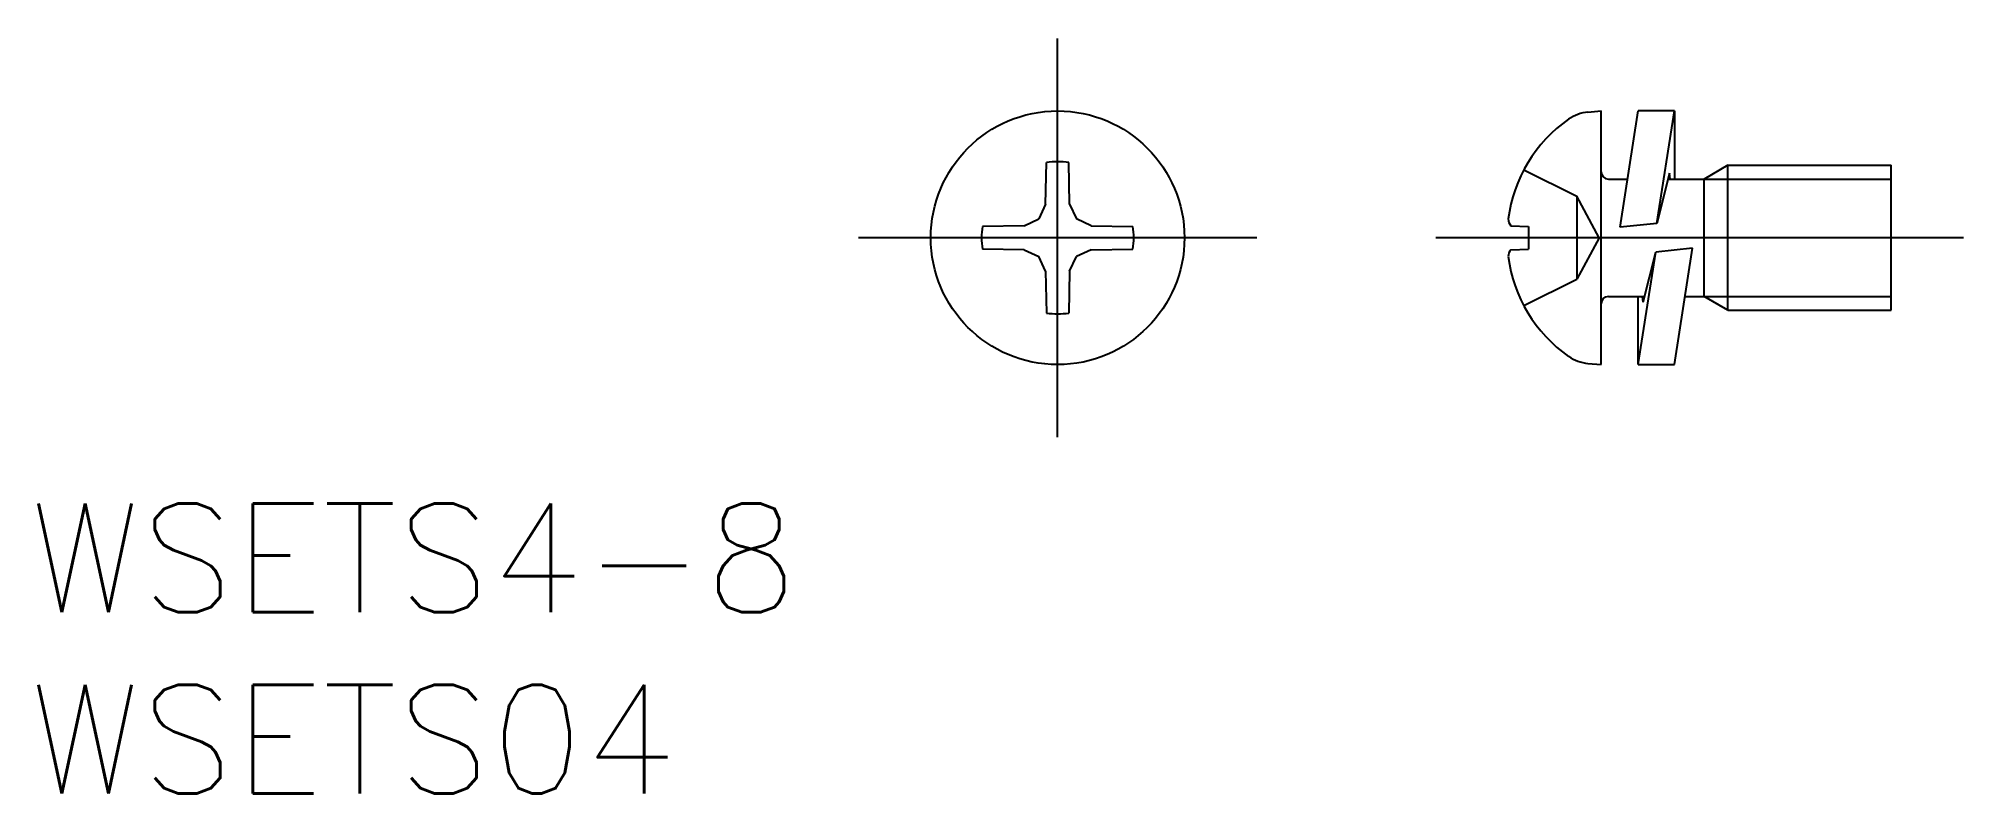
# Model space of a CAD drawing. Extents: x -28.1 to 25, y -15.3 to 5.5.
import ezdxf

# ---------------------------------------------------------------- set-up
doc = ezdxf.new("R2010")
doc.units = 0
doc.linetypes.add('CENTER', pattern=[50.8, 31.75, -6.35, 6.35, -6.35])
doc.linetypes.add('DASHED', pattern=[19.05, 12.7, -6.35])
doc.layers.get('0').update_dxf_attribs({"linetype": 'CONTINUOUS'})
doc.layers.add('CENTER', color=1, linetype='CENTER')
doc.styles.get("Standard").update_dxf_attribs({"font": 'txt.shx', "height": 3, "bigfont": 'bigfont.shx'})

msp = doc.modelspace()

# ---------------------------------------------------------------- linework, layer by layer
at = {"color": 7, "linetype": 'CONTINUOUS'}
for p, q in [((14.636, 3.468), (15, 3.5)), ((15, -3.5), (15, 3.5)), ((15.522, 0.289), (16.022, 3.5)), ((17.022, 3.5), (16.022, 3.5)), ((16.539, 0.398), (17.022, 3.5)), ((17.022, 3.5), (17.022, 1.621)), ((-0.331, 0.925), (-0.311, 2.077)), ((0.331, 0.925), (0.311, 2.077)), ((15.2, 1.621), (15.729, 1.621)), ((16.888, 1.78), (16.539, 0.398)), ((16.848, 1.621), (17.844, 1.621)), ((16.9, 1.621), (16.888, 1.78)), ((18.5, 2), (17.844, 1.621)), ((17.844, -1.621), (17.844, 1.621)), ((18.5, -2), (18.5, 2)), ((18.5, 2), (23, 2)), ((23, -2), (23, 2)), ((-0.331, 0.925), (-0.52, 0.52)), ((0.331, 0.925), (0.52, 0.52)), ((-0.925, 0.331), (-2.077, 0.311)), ((-0.925, 0.331), (-0.52, 0.52)), ((0.925, 0.331), (0.52, 0.52)), ((0.925, 0.331), (2.077, 0.311)), ((12.508, 0.331), (12.996, 0.311)), ((12.996, 0.311), (12.996, -0.311)), ((16.539, 0.398), (15.522, 0.289)), ((-0.925, -0.331), (-2.077, -0.311)), ((-0.925, -0.331), (-0.52, -0.52)), ((-0.331, -0.925), (-0.52, -0.52)), ((0.331, -0.925), (0.52, -0.52)), ((0.925, -0.331), (0.52, -0.52)), ((0.925, -0.331), (2.077, -0.311)), ((12.508, -0.331), (12.996, -0.311)), ((16.022, -3.5), (16.505, -0.398)), ((16.156, -1.78), (16.505, -0.398)), ((17.522, -0.289), (16.505, -0.398)), ((17.022, -3.5), (17.522, -0.289)), ((-0.331, -0.925), (-0.311, -2.077)), ((0.331, -0.925), (0.311, -2.077)), ((15.2, -1.621), (16.196, -1.621)), ((16.022, -3.5), (16.022, -1.621)), ((16.156, -1.78), (16.144, -1.621)), ((17.314, -1.621), (17.844, -1.621)), ((18.5, -2), (17.844, -1.621)), ((18.5, -2), (23, -2)), ((14.636, -3.468), (15, -3.5)), ((16.022, -3.5), (17.022, -3.5))]:
    msp.add_line(p, q, dxfattribs=at)
at = {"color": 3, "linetype": 'DASHED'}
for p, q in [((12.864, 1.871), (14.332, 1.145)), ((14.332, 1.145), (14.332, -1.145)), ((14.941, 0), (14.332, 1.145)), ((14.941, 0), (14.332, -1.145)), ((12.864, -1.871), (14.332, -1.145))]:
    msp.add_line(p, q, dxfattribs=at)
at = {"color": 3, "linetype": 'CONTINUOUS'}
for p, q in [((17.844, 1.621), (23, 1.621)), ((17.844, -1.621), (23, -1.621))]:
    msp.add_line(p, q, dxfattribs=at)
at = {"color": 7, "linetype": 'CONTINUOUS'}
msp.add_circle((0, 0), 3.5, dxfattribs=at)
for centre, radius, start, end in [((16.4, 0), 4, 125.1094, 172.5344), ((14.732, 2.372), 1.1, 95, 125.1094), ((0, 0), 2.1, 81.4911, 98.5089), ((15.2, 1.821), 0.2, 180, 270), ((0, 0), 2.1, 171.4911, 188.5089), ((0, 0), 2.1, 351.4911, 8.5089), ((12.739, 0.531), 0.305, 182.0691, 220.9632), ((12.739, -0.531), 0.305, 139.0368, 177.9309), ((16.4, 0), 4, 187.4656, 234.8906), ((0, 0), 2.1, 261.4911, 278.5089), ((15.2, -1.821), 0.2, 90, 180), ((14.732, -2.372), 1.1, 234.8906, 265)]:
    msp.add_arc(centre, radius, start, end, dxfattribs=at)
at = {"layer": 'CENTER', "color": 1, "linetype": 'CENTER'}
for p, q in [((0, -5.5), (0, 5.5)), ((5.5, 0), (-5.5, 0)), ((25, 0), (10.434, 0))]:
    msp.add_line(p, q, dxfattribs=at)

# ---------------------------------------------------------------- texts
at = {"color": 7, "linetype": 'CONTINUOUS'}
for s, p in [('WSETS4-8', (-28.384, -10.337)), ('WSETS04', (-28.384, -15.337))]:
    msp.add_text(s, height=3, dxfattribs=at).set_placement(p)

doc.saveas('drawing.dxf')
